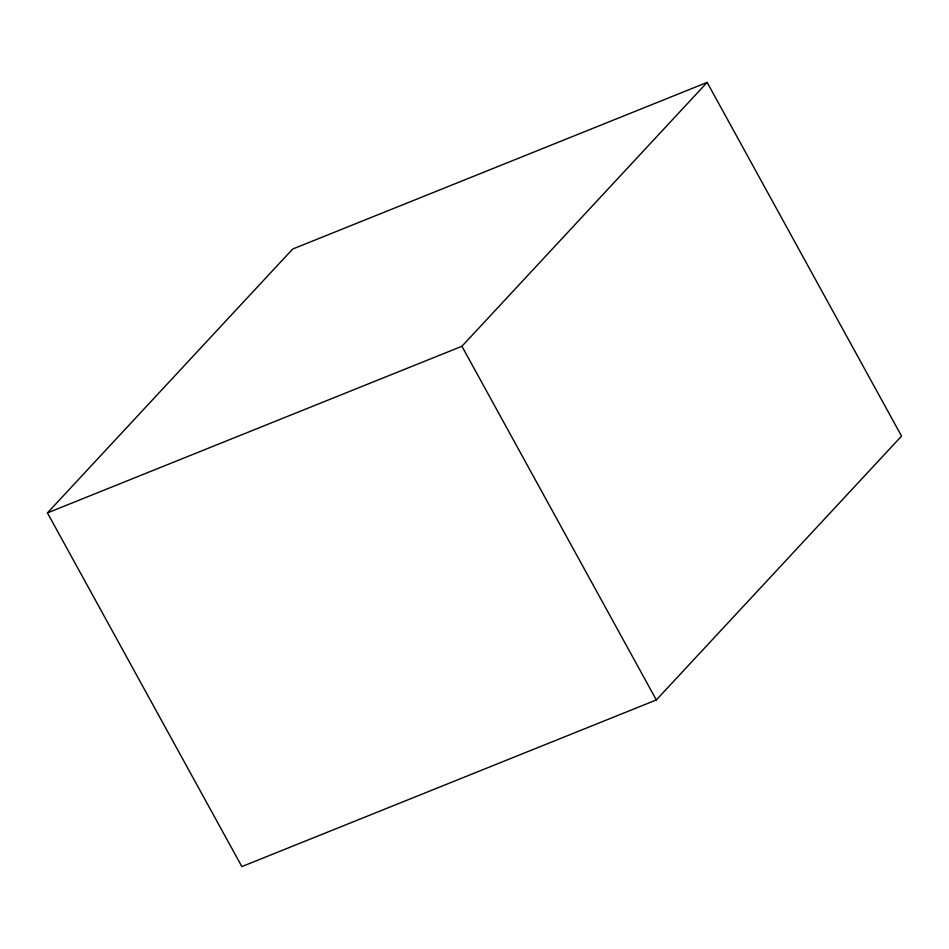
<?xml version="1.0" encoding="UTF-8"?>
<svg xmlns="http://www.w3.org/2000/svg" width="949" height="949" viewBox="0 0 949 949"><rect width="100%" height="100%" fill="white"/><g stroke="black" fill="none" stroke-linecap="round" stroke-linejoin="round"><path stroke-width="1.42" d="M47.45 512.899L292.672 249.041L707.147 82.409L901.55 436.101L656.328 699.959L241.853 866.591L47.45 512.899L461.926 346.266L707.147 82.409M461.926 346.266L656.328 699.959"/></g></svg>
